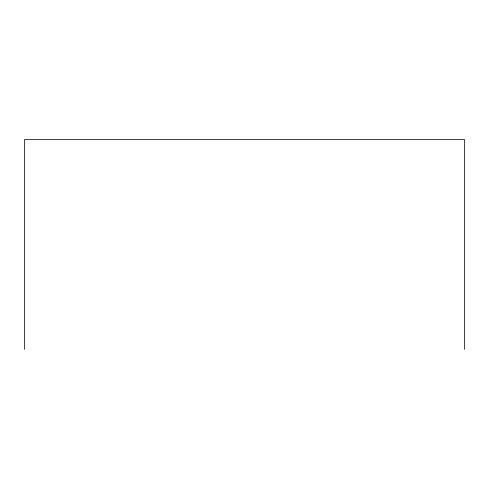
<?xml version="1.0" encoding="UTF-8"?>
<svg xmlns="http://www.w3.org/2000/svg" width="489" height="489" viewBox="0 0 489 489"><rect width="100%" height="100%" fill="white"/><g stroke="black" fill="none" stroke-linecap="round" stroke-linejoin="round"><path stroke-width="0.73" d="M464.55 349.415L464.55 139.585L24.45 139.585L24.45 349.415"/></g></svg>
